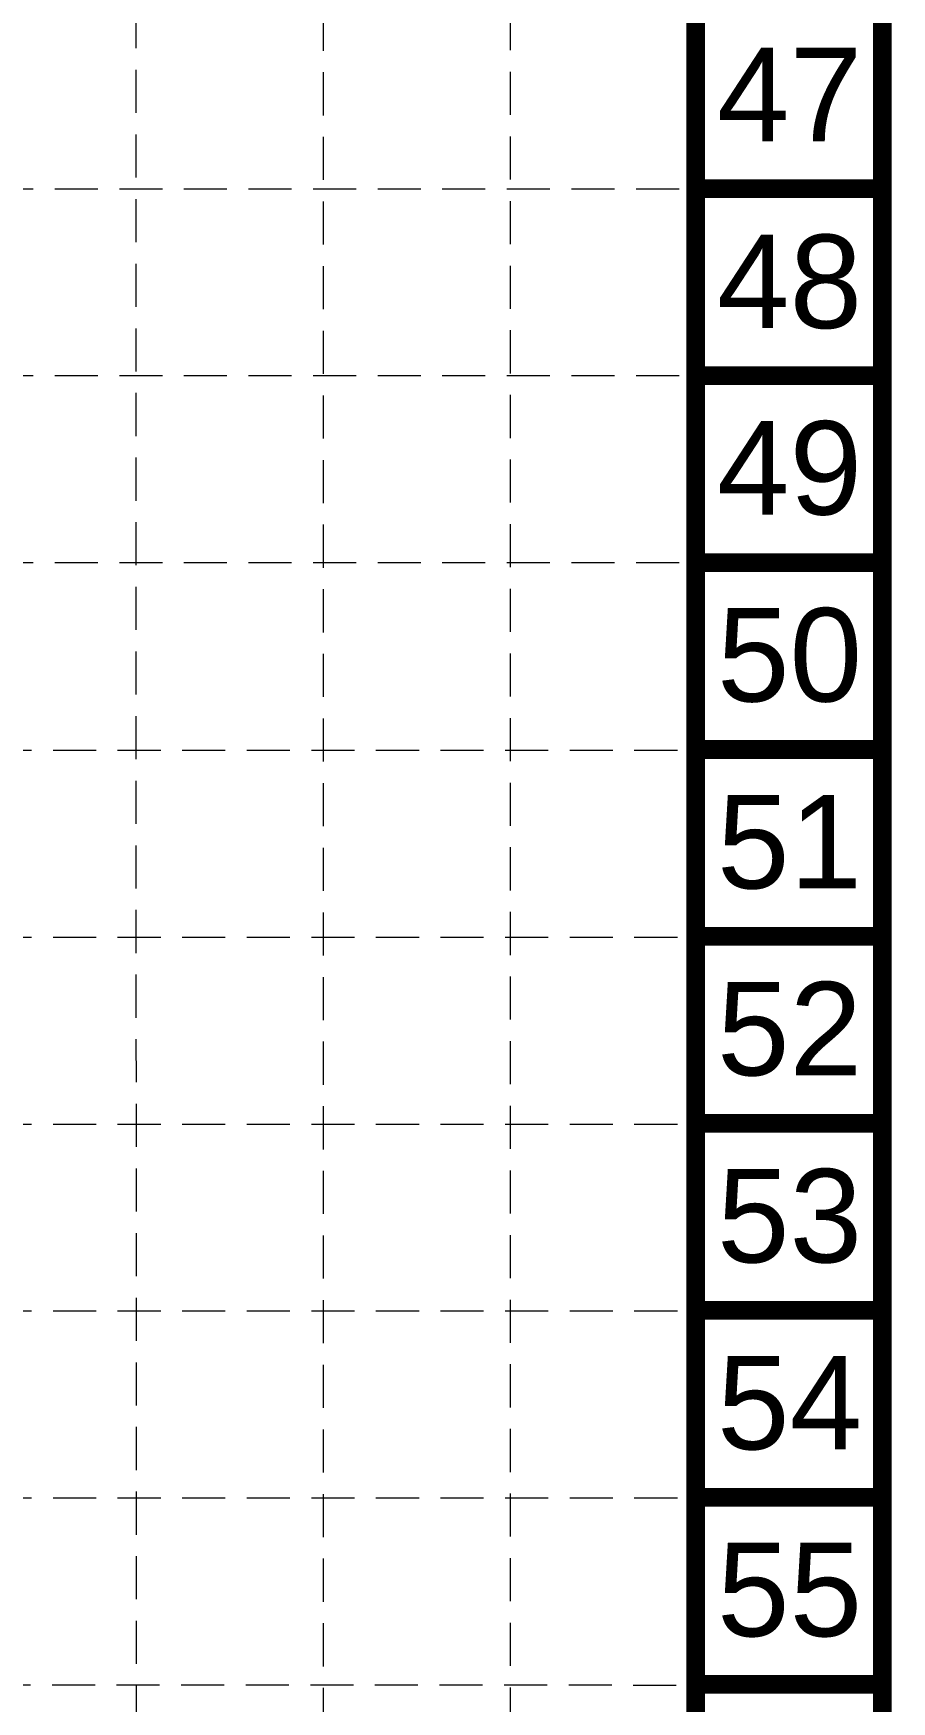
# Model space of a CAD drawing. Header units: inches. Extents: x 2507435 to 2508087, y 7097652 to 7098695.
# Drawn here: x 2508012.6 to 2508087.4, y 7097781.8 to 7097927 of the extents above; entities that cross this region are included whole.
import ezdxf
from ezdxf.enums import TextEntityAlignment as Align

# ---------------------------------------------------------------- set-up
doc = ezdxf.new("R2010")
doc.units = ezdxf.units.IN
doc.header["$MEASUREMENT"] = 0
doc.linetypes.add('HIDDEN', pattern=[0.375, 0.25, -0.125])
doc.layers.add('BASE', color=7, linetype='Continuous')
doc.layers.add('GRID', color=254, linetype='HIDDEN')
doc.styles.get("Standard").update_dxf_attribs({"font": 'ARIAL.TTF'})

msp = doc.modelspace()

# ---------------------------------------------------------------- linework, layer by layer
at = {"layer": 'BASE', "const_width": 1.63}
for points in [[(2508086.59, 7097653.15), (2508086.59, 7098694.5), (2507435.74, 7098694.5), (2507435.74, 7097653.15)], [(2508070.32, 7097669.42), (2508070.32, 7098678.23), (2507452.01, 7098678.23), (2507452.01, 7097669.42)]]:
    msp.add_lwpolyline(points, close=True, dxfattribs=at)
for points in [[(2508086.59, 7097913.49), (2508070.32, 7097913.49)], [(2508086.59, 7097897.22), (2508070.32, 7097897.22)], [(2508086.59, 7097880.95), (2508070.32, 7097880.95)], [(2508086.59, 7097864.68), (2508070.32, 7097864.68)], [(2508086.59, 7097848.41), (2508070.32, 7097848.41)], [(2508086.59, 7097832.14), (2508070.32, 7097832.14)], [(2508086.59, 7097815.86), (2508070.32, 7097815.86)], [(2508086.59, 7097799.59), (2508070.32, 7097799.59)], [(2508086.59, 7097783.32), (2508070.32, 7097783.32)]]:
    msp.add_lwpolyline(points, dxfattribs=at)
at = {"layer": 'GRID', "color": 252, "linetype": 'HIDDEN', "lineweight": 0, "ltscale": 15}
for p, q in [((2508021.62, 7097734.46), (2508021.57, 7098678.6)), ((2508037.93, 7097734.25), (2508037.85, 7098678.6)), ((2508054.21, 7097734.29), (2508054.12, 7098678.6)), ((2507452.01, 7097913.49), (2508070.32, 7097913.49)), ((2507452.01, 7097897.22), (2508070.32, 7097897.22)), ((2507452.01, 7097880.95), (2508070.32, 7097880.95)), ((2507451.86, 7097864.62), (2508070.16, 7097864.62)), ((2507451.86, 7097848.35), (2508070.16, 7097848.35)), ((2507451.86, 7097832.08), (2508070.16, 7097832.08)), ((2507451.86, 7097815.81), (2508070.16, 7097815.81)), ((2507451.86, 7097799.54), (2508070.16, 7097799.54)), ((2507451.77, 7097783.28), (2508069.64, 7097783.25))]:
    msp.add_line(p, q, dxfattribs=at)

# ---------------------------------------------------------------- texts
at = {"layer": 'BASE'}
for s, p in [('47', (2508078.51, 7097921.69)), ('48', (2508078.51, 7097905.42)), ('49', (2508078.51, 7097889.19)), ('50', (2508078.51, 7097872.92)), ('51', (2508078.51, 7097856.65)), ('52', (2508078.51, 7097840.38)), ('53', (2508078.51, 7097824.1)), ('54', (2508078.51, 7097807.83)), ('55', (2508078.51, 7097791.56))]:
    msp.add_text(s, height=8.136, dxfattribs=at).set_placement(p, align=Align.MIDDLE_CENTER)

doc.saveas('drawing.dxf')
